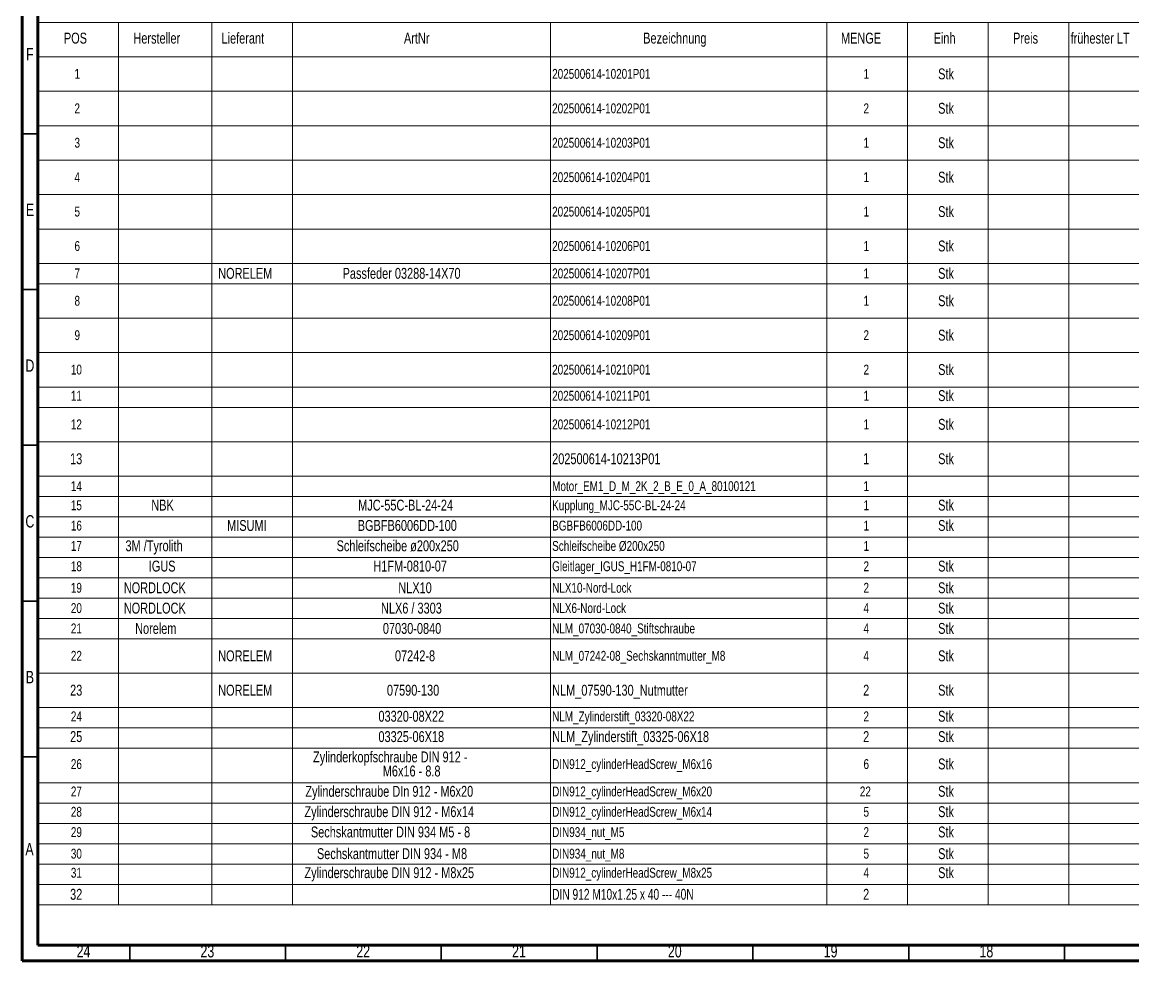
# Model space of a CAD drawing. Header units: millimetres. Extents: x 15 to 1184, y 5 to 836.
# Drawn here: x 15 to 371.4, y 5 to 306.3 of the extents above; entities that cross this region are included whole.
import ezdxf

# ---------------------------------------------------------------- set-up
doc = ezdxf.new("R2010")
doc.units = ezdxf.units.MM
doc.styles.add('SLDTEXTSTYLE1', font='TXT', dxfattribs={"width": 0.75})
doc.styles.add('SLDTEXTSTYLE11', font='TXT', dxfattribs={"width": 0.698276})

# ---------------------------------------------------------------- blocks, each defined once
blk = doc.blocks.new('SW_TABLEANNOTATION_0')
at = {"color": 0, "linetype": 'Continuous', "lineweight": 18}
for p, q in [((0, 0), (0, -11.05)), ((0, 0), (25.91, 0)), ((25.91, 0), (25.91, -11.05)), ((25.91, 0), (55.84, 0)), ((55.84, 0), (55.84, -11.05)), ((55.84, 0), (81.74, 0)), ((81.74, 0), (81.74, -11.05)), ((81.74, 0), (164.57, 0)), ((164.57, 0), (164.57, -11.05)), ((164.57, 0), (253.2, 0)), ((253.2, 0), (253.2, -11.05)), ((253.2, 0), (279.11, 0)), ((279.11, 0), (279.11, -11.05)), ((279.11, 0), (305.02, 0)), ((305.02, 0), (305.02, -11.05)), ((305.02, 0), (330.93, 0)), ((330.93, 0), (330.93, -11.05)), ((330.93, 0), (356.84, 0)), ((0, -11.05), (25.91, -11.05)), ((0, -11.05), (0, -22.1)), ((25.91, -11.05), (55.84, -11.05)), ((25.91, -11.05), (25.91, -22.1)), ((55.84, -11.05), (81.74, -11.05)), ((55.84, -11.05), (55.84, -22.1)), ((81.74, -11.05), (164.57, -11.05)), ((81.74, -11.05), (81.74, -22.1)), ((164.57, -11.05), (253.2, -11.05)), ((164.57, -11.05), (164.57, -22.1)), ((253.2, -11.05), (279.11, -11.05)), ((253.2, -11.05), (253.2, -22.1)), ((279.11, -11.05), (305.02, -11.05)), ((279.11, -11.05), (279.11, -22.1)), ((305.02, -11.05), (330.93, -11.05)), ((305.02, -11.05), (305.02, -22.1)), ((330.93, -11.05), (356.84, -11.05)), ((330.93, -11.05), (330.93, -22.1)), ((0, -22.1), (0, -33.15)), ((0, -22.1), (25.91, -22.1)), ((25.91, -22.1), (25.91, -33.15)), ((25.91, -22.1), (55.84, -22.1)), ((55.84, -22.1), (55.84, -33.15)), ((55.84, -22.1), (81.74, -22.1)), ((81.74, -22.1), (81.74, -33.15)), ((81.74, -22.1), (164.57, -22.1)), ((164.57, -22.1), (164.57, -33.15)), ((164.57, -22.1), (253.2, -22.1)), ((253.2, -22.1), (253.2, -33.15)), ((253.2, -22.1), (279.11, -22.1)), ((279.11, -22.1), (279.11, -33.15)), ((279.11, -22.1), (305.02, -22.1)), ((305.02, -22.1), (305.02, -33.15)), ((305.02, -22.1), (330.93, -22.1)), ((330.93, -22.1), (330.93, -33.15)), ((330.93, -22.1), (356.84, -22.1)), ((0, -33.15), (0, -44.21)), ((0, -33.15), (25.91, -33.15)), ((25.91, -33.15), (25.91, -44.21)), ((25.91, -33.15), (55.84, -33.15)), ((55.84, -33.15), (55.84, -44.21)), ((55.84, -33.15), (81.74, -33.15)), ((81.74, -33.15), (81.74, -44.21)), ((81.74, -33.15), (164.57, -33.15)), ((164.57, -33.15), (164.57, -44.21)), ((164.57, -33.15), (253.2, -33.15)), ((253.2, -33.15), (253.2, -44.21)), ((253.2, -33.15), (279.11, -33.15)), ((279.11, -33.15), (279.11, -44.21)), ((279.11, -33.15), (305.02, -33.15)), ((305.02, -33.15), (305.02, -44.21)), ((305.02, -33.15), (330.93, -33.15)), ((330.93, -33.15), (330.93, -44.21)), ((330.93, -33.15), (356.84, -33.15)), ((0, -44.21), (0, -55.26)), ((0, -44.21), (25.91, -44.21)), ((25.91, -44.21), (25.91, -55.26)), ((25.91, -44.21), (55.84, -44.21)), ((55.84, -44.21), (55.84, -55.26)), ((55.84, -44.21), (81.74, -44.21)), ((81.74, -44.21), (81.74, -55.26)), ((81.74, -44.21), (164.57, -44.21)), ((164.57, -44.21), (164.57, -55.26)), ((164.57, -44.21), (253.2, -44.21)), ((253.2, -44.21), (253.2, -55.26)), ((253.2, -44.21), (279.11, -44.21)), ((279.11, -44.21), (279.11, -55.26)), ((279.11, -44.21), (305.02, -44.21)), ((305.02, -44.21), (305.02, -55.26)), ((305.02, -44.21), (330.93, -44.21)), ((330.93, -44.21), (330.93, -55.26)), ((330.93, -44.21), (356.84, -44.21)), ((0, -55.26), (0, -66.31)), ((0, -55.26), (25.91, -55.26)), ((25.91, -55.26), (25.91, -66.31)), ((25.91, -55.26), (55.84, -55.26)), ((55.84, -55.26), (55.84, -66.31)), ((55.84, -55.26), (81.74, -55.26)), ((81.74, -55.26), (81.74, -66.31)), ((81.74, -55.26), (164.57, -55.26)), ((164.57, -55.26), (164.57, -66.31)), ((164.57, -55.26), (253.2, -55.26)), ((253.2, -55.26), (253.2, -66.31)), ((253.2, -55.26), (279.11, -55.26)), ((279.11, -55.26), (279.11, -66.31)), ((279.11, -55.26), (305.02, -55.26)), ((305.02, -55.26), (305.02, -66.31)), ((305.02, -55.26), (330.93, -55.26)), ((330.93, -55.26), (330.93, -66.31)), ((330.93, -55.26), (356.84, -55.26)), ((0, -66.31), (0, -77.36)), ((0, -66.31), (25.91, -66.31)), ((25.91, -66.31), (25.91, -77.36)), ((25.91, -66.31), (55.84, -66.31)), ((55.84, -66.31), (55.84, -77.36)), ((55.84, -66.31), (81.74, -66.31)), ((81.74, -66.31), (81.74, -77.36)), ((81.74, -66.31), (164.57, -66.31)), ((164.57, -66.31), (164.57, -77.36)), ((164.57, -66.31), (253.2, -66.31)), ((253.2, -66.31), (253.2, -77.36)), ((253.2, -66.31), (279.11, -66.31)), ((279.11, -66.31), (279.11, -77.36)), ((279.11, -66.31), (305.02, -66.31)), ((305.02, -66.31), (305.02, -77.36)), ((305.02, -66.31), (330.93, -66.31)), ((330.93, -66.31), (330.93, -77.36)), ((330.93, -66.31), (356.84, -66.31)), ((0, -77.36), (0, -83.89)), ((0, -77.36), (25.91, -77.36)), ((25.91, -77.36), (25.91, -83.89)), ((25.91, -77.36), (55.84, -77.36)), ((55.84, -77.36), (55.84, -83.89)), ((55.84, -77.36), (81.74, -77.36)), ((81.74, -77.36), (81.74, -83.89)), ((81.74, -77.36), (164.57, -77.36)), ((164.57, -77.36), (164.57, -83.89)), ((164.57, -77.36), (253.2, -77.36)), ((253.2, -77.36), (253.2, -83.89)), ((253.2, -77.36), (279.11, -77.36)), ((279.11, -77.36), (279.11, -83.89)), ((279.11, -77.36), (305.02, -77.36)), ((305.02, -77.36), (305.02, -83.89)), ((305.02, -77.36), (330.93, -77.36)), ((330.93, -77.36), (330.93, -83.89)), ((330.93, -77.36), (356.84, -77.36)), ((0, -83.89), (0, -94.94)), ((0, -83.89), (25.91, -83.89)), ((25.91, -83.89), (25.91, -94.94)), ((25.91, -83.89), (55.84, -83.89)), ((55.84, -83.89), (55.84, -94.94)), ((55.84, -83.89), (81.74, -83.89)), ((81.74, -83.89), (81.74, -94.94)), ((81.74, -83.89), (164.57, -83.89)), ((164.57, -83.89), (164.57, -94.94)), ((164.57, -83.89), (253.2, -83.89)), ((253.2, -83.89), (253.2, -94.94)), ((253.2, -83.89), (279.11, -83.89)), ((279.11, -83.89), (279.11, -94.94)), ((279.11, -83.89), (305.02, -83.89)), ((305.02, -83.89), (305.02, -94.94)), ((305.02, -83.89), (330.93, -83.89)), ((330.93, -83.89), (330.93, -94.94)), ((330.93, -83.89), (356.84, -83.89)), ((0, -94.94), (0, -105.99)), ((0, -94.94), (25.91, -94.94)), ((25.91, -94.94), (25.91, -105.99)), ((25.91, -94.94), (55.84, -94.94)), ((55.84, -94.94), (55.84, -105.99)), ((55.84, -94.94), (81.74, -94.94)), ((81.74, -94.94), (81.74, -105.99)), ((81.74, -94.94), (164.57, -94.94)), ((164.57, -94.94), (164.57, -105.99)), ((164.57, -94.94), (253.2, -94.94)), ((253.2, -94.94), (253.2, -105.99)), ((253.2, -94.94), (279.11, -94.94)), ((279.11, -94.94), (279.11, -105.99)), ((279.11, -94.94), (305.02, -94.94)), ((305.02, -94.94), (305.02, -105.99)), ((305.02, -94.94), (330.93, -94.94)), ((330.93, -94.94), (330.93, -105.99)), ((330.93, -94.94), (356.84, -94.94)), ((0, -105.99), (0, -117.04)), ((0, -105.99), (25.91, -105.99)), ((25.91, -105.99), (25.91, -117.04)), ((25.91, -105.99), (55.84, -105.99)), ((55.84, -105.99), (55.84, -117.04)), ((55.84, -105.99), (81.74, -105.99)), ((81.74, -105.99), (81.74, -117.04)), ((81.74, -105.99), (164.57, -105.99)), ((164.57, -105.99), (164.57, -117.04)), ((164.57, -105.99), (253.2, -105.99)), ((253.2, -105.99), (253.2, -117.04)), ((253.2, -105.99), (279.11, -105.99)), ((279.11, -105.99), (279.11, -117.04)), ((279.11, -105.99), (305.02, -105.99)), ((305.02, -105.99), (305.02, -117.04)), ((305.02, -105.99), (330.93, -105.99)), ((330.93, -105.99), (330.93, -117.04)), ((330.93, -105.99), (356.84, -105.99)), ((0, -117.04), (0, -123.57)), ((0, -117.04), (25.91, -117.04)), ((25.91, -117.04), (25.91, -123.57)), ((25.91, -117.04), (55.84, -117.04)), ((55.84, -117.04), (55.84, -123.57)), ((55.84, -117.04), (81.74, -117.04)), ((81.74, -117.04), (81.74, -123.57)), ((81.74, -117.04), (164.57, -117.04)), ((164.57, -117.04), (164.57, -123.57)), ((164.57, -117.04), (253.2, -117.04)), ((253.2, -117.04), (253.2, -123.57)), ((253.2, -117.04), (279.11, -117.04)), ((279.11, -117.04), (279.11, -123.57)), ((279.11, -117.04), (305.02, -117.04)), ((305.02, -117.04), (305.02, -123.57)), ((305.02, -117.04), (330.93, -117.04)), ((330.93, -117.04), (330.93, -123.57)), ((330.93, -117.04), (356.84, -117.04)), ((0, -123.57), (0, -134.62)), ((0, -123.57), (25.91, -123.57)), ((25.91, -123.57), (25.91, -134.62)), ((25.91, -123.57), (55.84, -123.57)), ((55.84, -123.57), (55.84, -134.62)), ((55.84, -123.57), (81.74, -123.57)), ((81.74, -123.57), (81.74, -134.62)), ((81.74, -123.57), (164.57, -123.57)), ((164.57, -123.57), (164.57, -134.62)), ((164.57, -123.57), (253.2, -123.57)), ((253.2, -123.57), (253.2, -134.62)), ((253.2, -123.57), (279.11, -123.57)), ((279.11, -123.57), (279.11, -134.62)), ((279.11, -123.57), (305.02, -123.57)), ((305.02, -123.57), (305.02, -134.62)), ((305.02, -123.57), (330.93, -123.57)), ((330.93, -123.57), (330.93, -134.62)), ((330.93, -123.57), (356.84, -123.57)), ((0, -134.62), (0, -145.67)), ((0, -134.62), (25.91, -134.62)), ((25.91, -134.62), (25.91, -145.67)), ((25.91, -134.62), (55.84, -134.62)), ((55.84, -134.62), (55.84, -145.67)), ((55.84, -134.62), (81.74, -134.62)), ((81.74, -134.62), (81.74, -145.67)), ((81.74, -134.62), (164.57, -134.62)), ((164.57, -134.62), (164.57, -145.67)), ((164.57, -134.62), (253.2, -134.62)), ((253.2, -134.62), (253.2, -145.67)), ((253.2, -134.62), (279.11, -134.62)), ((279.11, -134.62), (279.11, -145.67)), ((279.11, -134.62), (305.02, -134.62)), ((305.02, -134.62), (305.02, -145.67)), ((305.02, -134.62), (330.93, -134.62)), ((330.93, -134.62), (330.93, -145.67)), ((330.93, -134.62), (356.84, -134.62)), ((0, -145.67), (0, -152.19)), ((0, -145.67), (25.91, -145.67)), ((25.91, -145.67), (25.91, -152.19)), ((25.91, -145.67), (55.84, -145.67)), ((55.84, -145.67), (55.84, -152.19)), ((55.84, -145.67), (81.74, -145.67)), ((81.74, -145.67), (81.74, -152.19)), ((81.74, -145.67), (164.57, -145.67)), ((164.57, -145.67), (164.57, -152.19)), ((164.57, -145.67), (253.2, -145.67)), ((253.2, -145.67), (253.2, -152.19)), ((253.2, -145.67), (279.11, -145.67)), ((279.11, -145.67), (279.11, -152.19)), ((279.11, -145.67), (305.02, -145.67)), ((305.02, -145.67), (305.02, -152.19)), ((305.02, -145.67), (330.93, -145.67)), ((330.93, -145.67), (330.93, -152.19)), ((330.93, -145.67), (356.84, -145.67)), ((0, -152.19), (0, -158.72)), ((0, -152.19), (25.91, -152.19)), ((25.91, -152.19), (25.91, -158.72)), ((25.91, -152.19), (55.84, -152.19)), ((55.84, -152.19), (55.84, -158.72)), ((55.84, -152.19), (81.74, -152.19)), ((81.74, -152.19), (81.74, -158.72)), ((81.74, -152.19), (164.57, -152.19)), ((164.57, -152.19), (164.57, -158.72)), ((164.57, -152.19), (253.2, -152.19)), ((253.2, -152.19), (253.2, -158.72)), ((253.2, -152.19), (279.11, -152.19)), ((279.11, -152.19), (279.11, -158.72)), ((279.11, -152.19), (305.02, -152.19)), ((305.02, -152.19), (305.02, -158.72)), ((305.02, -152.19), (330.93, -152.19)), ((330.93, -152.19), (330.93, -158.72)), ((330.93, -152.19), (356.84, -152.19)), ((0, -158.72), (0, -165.25)), ((0, -158.72), (25.91, -158.72)), ((25.91, -158.72), (25.91, -165.25)), ((25.91, -158.72), (55.84, -158.72)), ((55.84, -158.72), (55.84, -165.25)), ((55.84, -158.72), (81.74, -158.72)), ((81.74, -158.72), (81.74, -165.25)), ((81.74, -158.72), (164.57, -158.72)), ((164.57, -158.72), (164.57, -165.25)), ((164.57, -158.72), (253.2, -158.72)), ((253.2, -158.72), (253.2, -165.25)), ((253.2, -158.72), (279.11, -158.72)), ((279.11, -158.72), (279.11, -165.25)), ((279.11, -158.72), (305.02, -158.72)), ((305.02, -158.72), (305.02, -165.25)), ((305.02, -158.72), (330.93, -158.72)), ((330.93, -158.72), (330.93, -165.25)), ((330.93, -158.72), (356.84, -158.72)), ((0, -165.25), (0, -171.77)), ((0, -165.25), (25.91, -165.25)), ((25.91, -165.25), (25.91, -171.77)), ((25.91, -165.25), (55.84, -165.25)), ((55.84, -165.25), (55.84, -171.77)), ((55.84, -165.25), (81.74, -165.25)), ((81.74, -165.25), (81.74, -171.77)), ((81.74, -165.25), (164.57, -165.25)), ((164.57, -165.25), (164.57, -171.77)), ((164.57, -165.25), (253.2, -165.25)), ((253.2, -165.25), (253.2, -171.77)), ((253.2, -165.25), (279.11, -165.25)), ((279.11, -165.25), (279.11, -171.77)), ((279.11, -165.25), (305.02, -165.25)), ((305.02, -165.25), (305.02, -171.77)), ((305.02, -165.25), (330.93, -165.25)), ((330.93, -165.25), (330.93, -171.77)), ((330.93, -165.25), (356.84, -165.25)), ((0, -171.77), (0, -178.3)), ((0, -171.77), (25.91, -171.77)), ((25.91, -171.77), (25.91, -178.3)), ((25.91, -171.77), (55.84, -171.77)), ((55.84, -171.77), (55.84, -178.3)), ((55.84, -171.77), (81.74, -171.77)), ((81.74, -171.77), (81.74, -178.3)), ((81.74, -171.77), (164.57, -171.77)), ((164.57, -171.77), (164.57, -178.3)), ((164.57, -171.77), (253.2, -171.77)), ((253.2, -171.77), (253.2, -178.3)), ((253.2, -171.77), (279.11, -171.77)), ((279.11, -171.77), (279.11, -178.3)), ((279.11, -171.77), (305.02, -171.77)), ((305.02, -171.77), (305.02, -178.3)), ((305.02, -171.77), (330.93, -171.77)), ((330.93, -171.77), (330.93, -178.3)), ((330.93, -171.77), (356.84, -171.77)), ((0, -178.3), (0, -184.82)), ((0, -178.3), (25.91, -178.3)), ((25.91, -178.3), (25.91, -184.82)), ((25.91, -178.3), (55.84, -178.3)), ((55.84, -178.3), (55.84, -184.82)), ((55.84, -178.3), (81.74, -178.3)), ((81.74, -178.3), (81.74, -184.82)), ((81.74, -178.3), (164.57, -178.3)), ((164.57, -178.3), (164.57, -184.82)), ((164.57, -178.3), (253.2, -178.3)), ((253.2, -178.3), (253.2, -184.82)), ((253.2, -178.3), (279.11, -178.3)), ((279.11, -178.3), (279.11, -184.82)), ((279.11, -178.3), (305.02, -178.3)), ((305.02, -178.3), (305.02, -184.82)), ((305.02, -178.3), (330.93, -178.3)), ((330.93, -178.3), (330.93, -184.82)), ((330.93, -178.3), (356.84, -178.3)), ((0, -184.82), (0, -191.35)), ((0, -184.82), (25.91, -184.82)), ((25.91, -184.82), (25.91, -191.35)), ((25.91, -184.82), (55.84, -184.82)), ((55.84, -184.82), (55.84, -191.35)), ((55.84, -184.82), (81.74, -184.82)), ((81.74, -184.82), (81.74, -191.35)), ((81.74, -184.82), (164.57, -184.82)), ((164.57, -184.82), (164.57, -191.35)), ((164.57, -184.82), (253.2, -184.82)), ((253.2, -184.82), (253.2, -191.35)), ((253.2, -184.82), (279.11, -184.82)), ((279.11, -184.82), (279.11, -191.35)), ((279.11, -184.82), (305.02, -184.82)), ((305.02, -184.82), (305.02, -191.35)), ((305.02, -184.82), (330.93, -184.82)), ((330.93, -184.82), (330.93, -191.35)), ((330.93, -184.82), (356.84, -184.82)), ((0, -191.35), (0, -197.87)), ((0, -191.35), (25.91, -191.35)), ((25.91, -191.35), (25.91, -197.87)), ((25.91, -191.35), (55.84, -191.35)), ((55.84, -191.35), (55.84, -197.87)), ((55.84, -191.35), (81.74, -191.35)), ((81.74, -191.35), (81.74, -197.87)), ((81.74, -191.35), (164.57, -191.35)), ((164.57, -191.35), (164.57, -197.87)), ((164.57, -191.35), (253.2, -191.35)), ((253.2, -191.35), (253.2, -197.87)), ((253.2, -191.35), (279.11, -191.35)), ((279.11, -191.35), (279.11, -197.87)), ((279.11, -191.35), (305.02, -191.35)), ((305.02, -191.35), (305.02, -197.87)), ((305.02, -191.35), (330.93, -191.35)), ((330.93, -191.35), (330.93, -197.87)), ((330.93, -191.35), (356.84, -191.35)), ((0, -197.87), (0, -208.93)), ((0, -197.87), (25.91, -197.87)), ((25.91, -197.87), (25.91, -208.93)), ((25.91, -197.87), (55.84, -197.87)), ((55.84, -197.87), (55.84, -208.93)), ((55.84, -197.87), (81.74, -197.87)), ((81.74, -197.87), (81.74, -208.93)), ((81.74, -197.87), (164.57, -197.87)), ((164.57, -197.87), (164.57, -208.93)), ((164.57, -197.87), (253.2, -197.87)), ((253.2, -197.87), (253.2, -208.93)), ((253.2, -197.87), (279.11, -197.87)), ((279.11, -197.87), (279.11, -208.93)), ((279.11, -197.87), (305.02, -197.87)), ((305.02, -197.87), (305.02, -208.93)), ((305.02, -197.87), (330.93, -197.87)), ((330.93, -197.87), (330.93, -208.93)), ((330.93, -197.87), (356.84, -197.87)), ((0, -208.93), (0, -219.98)), ((0, -208.93), (25.91, -208.93)), ((25.91, -208.93), (25.91, -219.98)), ((25.91, -208.93), (55.84, -208.93)), ((55.84, -208.93), (55.84, -219.98)), ((55.84, -208.93), (81.74, -208.93)), ((81.74, -208.93), (81.74, -219.98)), ((81.74, -208.93), (164.57, -208.93)), ((164.57, -208.93), (164.57, -219.98)), ((164.57, -208.93), (253.2, -208.93)), ((253.2, -208.93), (253.2, -219.98)), ((253.2, -208.93), (279.11, -208.93)), ((279.11, -208.93), (279.11, -219.98)), ((279.11, -208.93), (305.02, -208.93)), ((305.02, -208.93), (305.02, -219.98)), ((305.02, -208.93), (330.93, -208.93)), ((330.93, -208.93), (330.93, -219.98)), ((330.93, -208.93), (356.84, -208.93)), ((0, -219.98), (0, -226.5)), ((0, -219.98), (25.91, -219.98)), ((25.91, -219.98), (25.91, -226.5)), ((25.91, -219.98), (55.84, -219.98)), ((55.84, -219.98), (55.84, -226.5)), ((55.84, -219.98), (81.74, -219.98)), ((81.74, -219.98), (81.74, -226.5)), ((81.74, -219.98), (164.57, -219.98)), ((164.57, -219.98), (164.57, -226.5)), ((164.57, -219.98), (253.2, -219.98)), ((253.2, -219.98), (253.2, -226.5)), ((253.2, -219.98), (279.11, -219.98)), ((279.11, -219.98), (279.11, -226.5)), ((279.11, -219.98), (305.02, -219.98)), ((305.02, -219.98), (305.02, -226.5)), ((305.02, -219.98), (330.93, -219.98)), ((330.93, -219.98), (330.93, -226.5)), ((330.93, -219.98), (356.84, -219.98)), ((0, -226.5), (0, -233.03)), ((0, -226.5), (25.91, -226.5)), ((25.91, -226.5), (25.91, -233.03)), ((25.91, -226.5), (55.84, -226.5)), ((55.84, -226.5), (55.84, -233.03)), ((55.84, -226.5), (81.74, -226.5)), ((81.74, -226.5), (81.74, -233.03)), ((81.74, -226.5), (164.57, -226.5)), ((164.57, -226.5), (164.57, -233.03)), ((164.57, -226.5), (253.2, -226.5)), ((253.2, -226.5), (253.2, -233.03)), ((253.2, -226.5), (279.11, -226.5)), ((279.11, -226.5), (279.11, -233.03)), ((279.11, -226.5), (305.02, -226.5)), ((305.02, -226.5), (305.02, -233.03)), ((305.02, -226.5), (330.93, -226.5)), ((330.93, -226.5), (330.93, -233.03)), ((330.93, -226.5), (356.84, -226.5)), ((0, -233.03), (0, -244.08)), ((0, -233.03), (25.91, -233.03)), ((25.91, -233.03), (25.91, -244.08)), ((25.91, -233.03), (55.84, -233.03)), ((55.84, -233.03), (55.84, -244.08)), ((55.84, -233.03), (81.74, -233.03)), ((81.74, -233.03), (81.74, -244.08)), ((81.74, -233.03), (164.57, -233.03)), ((164.57, -233.03), (164.57, -244.08)), ((164.57, -233.03), (253.2, -233.03)), ((253.2, -233.03), (253.2, -244.08)), ((253.2, -233.03), (279.11, -233.03)), ((279.11, -233.03), (279.11, -244.08)), ((279.11, -233.03), (305.02, -233.03)), ((305.02, -233.03), (305.02, -244.08)), ((305.02, -233.03), (330.93, -233.03)), ((330.93, -233.03), (330.93, -244.08)), ((330.93, -233.03), (356.84, -233.03)), ((0, -244.08), (0, -250.6)), ((0, -244.08), (25.91, -244.08)), ((25.91, -244.08), (25.91, -250.6)), ((25.91, -244.08), (55.84, -244.08)), ((55.84, -244.08), (55.84, -250.6)), ((55.84, -244.08), (81.74, -244.08)), ((81.74, -244.08), (81.74, -250.6)), ((81.74, -244.08), (164.57, -244.08)), ((164.57, -244.08), (164.57, -250.6)), ((164.57, -244.08), (253.2, -244.08)), ((253.2, -244.08), (253.2, -250.6)), ((253.2, -244.08), (279.11, -244.08)), ((279.11, -244.08), (279.11, -250.6)), ((279.11, -244.08), (305.02, -244.08)), ((305.02, -244.08), (305.02, -250.6)), ((305.02, -244.08), (330.93, -244.08)), ((330.93, -244.08), (330.93, -250.6)), ((330.93, -244.08), (356.84, -244.08)), ((0, -250.6), (0, -257.13)), ((0, -250.6), (25.91, -250.6)), ((25.91, -250.6), (25.91, -257.13)), ((25.91, -250.6), (55.84, -250.6)), ((55.84, -250.6), (55.84, -257.13)), ((55.84, -250.6), (81.74, -250.6)), ((81.74, -250.6), (81.74, -257.13)), ((81.74, -250.6), (164.57, -250.6)), ((164.57, -250.6), (164.57, -257.13)), ((164.57, -250.6), (253.2, -250.6)), ((253.2, -250.6), (253.2, -257.13)), ((253.2, -250.6), (279.11, -250.6)), ((279.11, -250.6), (279.11, -257.13)), ((279.11, -250.6), (305.02, -250.6)), ((305.02, -250.6), (305.02, -257.13)), ((305.02, -250.6), (330.93, -250.6)), ((330.93, -250.6), (330.93, -257.13)), ((330.93, -250.6), (356.84, -250.6)), ((0, -257.13), (0, -263.66)), ((0, -257.13), (25.91, -257.13)), ((25.91, -257.13), (25.91, -263.66)), ((25.91, -257.13), (55.84, -257.13)), ((55.84, -257.13), (55.84, -263.66)), ((55.84, -257.13), (81.74, -257.13)), ((81.74, -257.13), (81.74, -263.66)), ((81.74, -257.13), (164.57, -257.13)), ((164.57, -257.13), (164.57, -263.66)), ((164.57, -257.13), (253.2, -257.13)), ((253.2, -257.13), (253.2, -263.66)), ((253.2, -257.13), (279.11, -257.13)), ((279.11, -257.13), (279.11, -263.66)), ((279.11, -257.13), (305.02, -257.13)), ((305.02, -257.13), (305.02, -263.66)), ((305.02, -257.13), (330.93, -257.13)), ((330.93, -257.13), (330.93, -263.66)), ((330.93, -257.13), (356.84, -257.13)), ((0, -263.66), (0, -270.18)), ((0, -263.66), (25.91, -263.66)), ((25.91, -263.66), (25.91, -270.18)), ((25.91, -263.66), (55.84, -263.66)), ((55.84, -263.66), (55.84, -270.18)), ((55.84, -263.66), (81.74, -263.66)), ((81.74, -263.66), (81.74, -270.18)), ((81.74, -263.66), (164.57, -263.66)), ((164.57, -263.66), (164.57, -270.18)), ((164.57, -263.66), (253.2, -263.66)), ((253.2, -263.66), (253.2, -270.18)), ((253.2, -263.66), (279.11, -263.66)), ((279.11, -263.66), (279.11, -270.18)), ((279.11, -263.66), (305.02, -263.66)), ((305.02, -263.66), (305.02, -270.18)), ((305.02, -263.66), (330.93, -263.66)), ((330.93, -263.66), (330.93, -270.18)), ((330.93, -263.66), (356.84, -263.66)), ((0, -270.18), (0, -276.71)), ((0, -270.18), (25.91, -270.18)), ((25.91, -270.18), (25.91, -276.71)), ((25.91, -270.18), (55.84, -270.18)), ((55.84, -270.18), (55.84, -276.71)), ((55.84, -270.18), (81.74, -270.18)), ((81.74, -270.18), (81.74, -276.71)), ((81.74, -270.18), (164.57, -270.18)), ((164.57, -270.18), (164.57, -276.71)), ((164.57, -270.18), (253.2, -270.18)), ((253.2, -270.18), (253.2, -276.71)), ((253.2, -270.18), (279.11, -270.18)), ((279.11, -270.18), (279.11, -276.71)), ((279.11, -270.18), (305.02, -270.18)), ((305.02, -270.18), (305.02, -276.71)), ((305.02, -270.18), (330.93, -270.18)), ((330.93, -270.18), (330.93, -276.71)), ((330.93, -270.18), (356.84, -270.18)), ((0, -276.71), (0, -283.23)), ((0, -276.71), (25.91, -276.71)), ((25.91, -276.71), (25.91, -283.23)), ((25.91, -276.71), (55.84, -276.71)), ((55.84, -276.71), (55.84, -283.23)), ((55.84, -276.71), (81.74, -276.71)), ((81.74, -276.71), (81.74, -283.23)), ((81.74, -276.71), (164.57, -276.71)), ((164.57, -276.71), (164.57, -283.23)), ((164.57, -276.71), (253.2, -276.71)), ((253.2, -276.71), (253.2, -283.23)), ((253.2, -276.71), (279.11, -276.71)), ((279.11, -276.71), (279.11, -283.23)), ((279.11, -276.71), (305.02, -276.71)), ((305.02, -276.71), (305.02, -283.23)), ((305.02, -276.71), (330.93, -276.71)), ((330.93, -276.71), (330.93, -283.23)), ((330.93, -276.71), (356.84, -276.71)), ((0, -283.23), (25.91, -283.23)), ((25.91, -283.23), (55.84, -283.23)), ((55.84, -283.23), (81.74, -283.23)), ((81.74, -283.23), (164.57, -283.23)), ((164.57, -283.23), (253.2, -283.23)), ((253.2, -283.23), (279.11, -283.23)), ((279.11, -283.23), (305.02, -283.23)), ((305.02, -283.23), (330.93, -283.23)), ((330.93, -283.23), (356.84, -283.23))]:
    blk.add_line(p, q, dxfattribs=at)
at = {"color": 0, "linetype": 'Continuous', "lineweight": 0, "attachment_point": 1}
for s, insert, char_height, style in [('POS', (8.38, -3.28), 3.5, 'SLDTEXTSTYLE1'), ('Hersteller', (30.69, -3.28), 3.5, 'SLDTEXTSTYLE1'), ('Lieferant', (58.97, -3.28), 3.5, 'SLDTEXTSTYLE1'), ('ArtNr', (117.51, -3.28), 3.5, 'SLDTEXTSTYLE1'), ('Bezeichnung', (194.29, -3.28), 3.5, 'SLDTEXTSTYLE1'), ('MENGE', (257.75, -3.28), 3.5, 'SLDTEXTSTYLE1'), ('Einh', (287.5, -3.28), 3.5, 'SLDTEXTSTYLE1'), ('Preis', (313, -3.28), 3.5, 'SLDTEXTSTYLE1'), ('frühester LT', (331.46, -3.28), 3.5, 'SLDTEXTSTYLE1'), ('1', (11.78, -14.92), 3.17, 'SLDTEXTSTYLE1'), ('202500614-10201P01', (165.07, -14.92), 3.175, 'SLDTEXTSTYLE1'), ('1', (264.99, -14.92), 3.17, 'SLDTEXTSTYLE1'), ('Stk', (288.94, -14.76), 3.5, 'SLDTEXTSTYLE1'), ('2', (11.78, -25.98), 3.17, 'SLDTEXTSTYLE1'), ('202500614-10202P01', (165.07, -25.98), 3.175, 'SLDTEXTSTYLE1'), ('2', (264.99, -25.98), 3.17, 'SLDTEXTSTYLE1'), ('Stk', (288.94, -25.81), 3.5, 'SLDTEXTSTYLE1'), ('3', (11.78, -37.03), 3.17, 'SLDTEXTSTYLE1'), ('202500614-10203P01', (165.07, -37.03), 3.175, 'SLDTEXTSTYLE1'), ('1', (264.99, -37.03), 3.17, 'SLDTEXTSTYLE1'), ('Stk', (288.94, -36.86), 3.5, 'SLDTEXTSTYLE1'), ('4', (11.78, -48.08), 3.17, 'SLDTEXTSTYLE1'), ('202500614-10204P01', (165.07, -48.08), 3.175, 'SLDTEXTSTYLE1'), ('1', (264.99, -48.08), 3.17, 'SLDTEXTSTYLE1'), ('Stk', (288.94, -47.91), 3.5, 'SLDTEXTSTYLE1'), ('5', (11.78, -59.13), 3.17, 'SLDTEXTSTYLE1'), ('202500614-10205P01', (165.07, -59.13), 3.175, 'SLDTEXTSTYLE1'), ('1', (264.99, -59.13), 3.17, 'SLDTEXTSTYLE1'), ('Stk', (288.94, -58.96), 3.5, 'SLDTEXTSTYLE1'), ('6', (11.78, -70.18), 3.17, 'SLDTEXTSTYLE1'), ('202500614-10206P01', (165.07, -70.18), 3.175, 'SLDTEXTSTYLE1'), ('1', (264.99, -70.18), 3.17, 'SLDTEXTSTYLE1'), ('Stk', (288.94, -70.01), 3.5, 'SLDTEXTSTYLE1'), ('7', (11.78, -78.97), 3.17, 'SLDTEXTSTYLE1'), ('NORELEM', (57.9, -78.8), 3.5, 'SLDTEXTSTYLE1'), ('Passfeder 03288-14X70', (97.82, -78.8), 3.5, 'SLDTEXTSTYLE1'), ('202500614-10207P01', (165.07, -78.97), 3.175, 'SLDTEXTSTYLE1'), ('1', (264.99, -78.97), 3.17, 'SLDTEXTSTYLE1'), ('Stk', (288.94, -78.8), 3.5, 'SLDTEXTSTYLE1'), ('8', (11.78, -87.76), 3.17, 'SLDTEXTSTYLE1'), ('202500614-10208P01', (165.07, -87.76), 3.175, 'SLDTEXTSTYLE1'), ('1', (264.99, -87.76), 3.17, 'SLDTEXTSTYLE1'), ('Stk', (288.94, -87.59), 3.5, 'SLDTEXTSTYLE1'), ('9', (11.78, -98.81), 3.17, 'SLDTEXTSTYLE1'), ('202500614-10209P01', (165.07, -98.81), 3.175, 'SLDTEXTSTYLE1'), ('2', (264.99, -98.81), 3.17, 'SLDTEXTSTYLE1'), ('Stk', (288.94, -98.64), 3.5, 'SLDTEXTSTYLE1'), ('10', (10.61, -109.86), 3.175, 'SLDTEXTSTYLE1'), ('202500614-10210P01', (165.07, -109.86), 3.175, 'SLDTEXTSTYLE1'), ('2', (264.99, -109.86), 3.17, 'SLDTEXTSTYLE1'), ('Stk', (288.94, -109.69), 3.5, 'SLDTEXTSTYLE1'), ('11', (10.61, -118.26), 3.175, 'SLDTEXTSTYLE1'), ('202500614-10211P01', (165.07, -118.26), 3.175, 'SLDTEXTSTYLE1'), ('1', (264.99, -118.26), 3.17, 'SLDTEXTSTYLE1'), ('Stk', (288.94, -118.05), 3.5, 'SLDTEXTSTYLE1'), ('12', (10.61, -127.44), 3.175, 'SLDTEXTSTYLE1'), ('202500614-10212P01', (165.07, -127.44), 3.175, 'SLDTEXTSTYLE1'), ('1', (264.99, -127.44), 3.17, 'SLDTEXTSTYLE1'), ('Stk', (288.94, -127.27), 3.5, 'SLDTEXTSTYLE1'), ('13', (10.37, -138.32), 3.5, 'SLDTEXTSTYLE1'), ('202500614-10213P01', (165.07, -138.32), 3.5, 'SLDTEXTSTYLE1'), ('1', (264.87, -138.32), 3.5, 'SLDTEXTSTYLE1'), ('Stk', (288.94, -138.32), 3.5, 'SLDTEXTSTYLE1'), ('14', (10.61, -147.28), 3.175, 'SLDTEXTSTYLE1'), ('Motor_EM1_D_M_2K_2_B_E_0_A_80100121', (165.07, -147.28), 3.175, 'SLDTEXTSTYLE1'), ('1', (264.99, -147.28), 3.17, 'SLDTEXTSTYLE1'), ('NBK', (36.43, -153.21), 3.5, 'SLDTEXTSTYLE1'), ('MJC-55C-BL-24-24', (102.82, -153.21), 3.5, 'SLDTEXTSTYLE1'), ('Kupplung_MJC-55C-BL-24-24', (165.07, -153.42), 3.175, 'SLDTEXTSTYLE1'), ('Stk', (288.94, -153.21), 3.5, 'SLDTEXTSTYLE1'), ('15', (10.61, -153.42), 3.175, 'SLDTEXTSTYLE1'), ('1', (264.99, -153.42), 3.17, 'SLDTEXTSTYLE1'), ('16', (10.61, -159.94), 3.175, 'SLDTEXTSTYLE1'), ('MISUMI', (60.76, -159.73), 3.5, 'SLDTEXTSTYLE1'), ('BGBFB6006DD-100', (102.68, -159.73), 3.5, 'SLDTEXTSTYLE1'), ('BGBFB6006DD-100', (165.07, -159.94), 3.175, 'SLDTEXTSTYLE1'), ('1', (264.99, -159.94), 3.17, 'SLDTEXTSTYLE1'), ('Stk', (288.94, -159.73), 3.5, 'SLDTEXTSTYLE1'), ('17', (10.61, -166.47), 3.175, 'SLDTEXTSTYLE1'), ('3M /Tyrolith', (28.15, -166.26), 3.5, 'SLDTEXTSTYLE1'), ('Schleifscheibe ø200x250', (95.9, -166.26), 3.5, 'SLDTEXTSTYLE1'), ('Schleifscheibe Ø200x250', (165.07, -166.47), 3.175, 'SLDTEXTSTYLE1'), ('1', (264.99, -166.47), 3.17, 'SLDTEXTSTYLE1'), ('18', (10.61, -172.99), 3.175, 'SLDTEXTSTYLE1'), ('IGUS', (35.62, -172.78), 3.5, 'SLDTEXTSTYLE1'), ('H1FM-0810-07', (107.69, -172.78), 3.5, 'SLDTEXTSTYLE1'), ('Gleitlager_IGUS_H1FM-0810-07', (165.07, -172.99), 3.175, 'SLDTEXTSTYLE1'), ('2', (264.99, -172.99), 3.17, 'SLDTEXTSTYLE1'), ('Stk', (288.94, -172.78), 3.5, 'SLDTEXTSTYLE1'), ('19', (10.61, -179.91), 3.175, 'SLDTEXTSTYLE1'), ('NORDLOCK', (27.59, -179.74), 3.5, 'SLDTEXTSTYLE1'), ('NLX10', (115.7, -179.74), 3.5, 'SLDTEXTSTYLE1'), ('NLX10-Nord-Lock', (165.07, -179.91), 3.175, 'SLDTEXTSTYLE1'), ('2', (264.99, -179.91), 3.17, 'SLDTEXTSTYLE1'), ('Stk', (288.94, -179.74), 3.5, 'SLDTEXTSTYLE1'), ('20', (10.61, -186.43), 3.175, 'SLDTEXTSTYLE1'), ('NORDLOCK', (27.59, -186.27), 3.5, 'SLDTEXTSTYLE1'), ('NLX6 / 3303', (110.15, -186.27), 3.5, 'SLDTEXTSTYLE1'), ('NLX6-Nord-Lock', (165.07, -186.43), 3.175, 'SLDTEXTSTYLE1'), ('4', (264.99, -186.43), 3.17, 'SLDTEXTSTYLE1'), ('Stk', (288.94, -186.27), 3.5, 'SLDTEXTSTYLE1'), ('21', (10.61, -192.96), 3.175, 'SLDTEXTSTYLE1'), ('Norelem', (31.23, -192.79), 3.5, 'SLDTEXTSTYLE1'), ('07030-0840', (110.74, -192.79), 3.5, 'SLDTEXTSTYLE1'), ('NLM_07030-0840_Stiftschraube', (165.07, -192.96), 3.175, 'SLDTEXTSTYLE1'), ('4', (264.99, -192.96), 3.17, 'SLDTEXTSTYLE1'), ('Stk', (288.94, -192.79), 3.5, 'SLDTEXTSTYLE1'), ('22', (10.61, -201.75), 3.175, 'SLDTEXTSTYLE1'), ('NORELEM', (57.9, -201.58), 3.5, 'SLDTEXTSTYLE1'), ('07242-8', (114.62, -201.58), 3.5, 'SLDTEXTSTYLE1'), ('NLM_07242-08_Sechskanntmutter_M8', (165.07, -201.75), 3.175, 'SLDTEXTSTYLE1'), ('4', (264.99, -201.75), 3.17, 'SLDTEXTSTYLE1'), ('Stk', (288.94, -201.58), 3.5, 'SLDTEXTSTYLE1'), ('23', (10.37, -212.63), 3.5, 'SLDTEXTSTYLE1'), ('NORELEM', (57.9, -212.63), 3.5, 'SLDTEXTSTYLE1'), ('07590-130', (112.04, -212.63), 3.5, 'SLDTEXTSTYLE1'), ('NLM_07590-130_Nutmutter', (165.07, -212.63), 3.5, 'SLDTEXTSTYLE1'), ('2', (264.87, -212.63), 3.5, 'SLDTEXTSTYLE1'), ('Stk', (288.94, -212.63), 3.5, 'SLDTEXTSTYLE1'), ('03320-08X22', (109.32, -220.99), 3.5, 'SLDTEXTSTYLE1'), ('Stk', (288.94, -220.99), 3.5, 'SLDTEXTSTYLE1'), ('24', (10.61, -221.2), 3.175, 'SLDTEXTSTYLE1'), ('NLM_Zylinderstift_03320-08X22', (165.07, -221.2), 3.175, 'SLDTEXTSTYLE1'), ('2', (264.99, -221.2), 3.17, 'SLDTEXTSTYLE1'), ('25', (10.37, -227.52), 3.5, 'SLDTEXTSTYLE1'), ('03325-06X18', (109.32, -227.52), 3.5, 'SLDTEXTSTYLE1'), ('NLM_Zylinderstift_03325-06X18', (165.07, -227.52), 3.5, 'SLDTEXTSTYLE1'), ('2', (264.87, -227.52), 3.5, 'SLDTEXTSTYLE1'), ('Stk', (288.94, -227.52), 3.5, 'SLDTEXTSTYLE1'), ('Zylinderkopfschraube DIN 912 -', (88.34, -234.04), 3.5, 'SLDTEXTSTYLE1'), ('26', (10.61, -236.51), 3.175, 'SLDTEXTSTYLE1'), ('M6x16 - 8.8', (110.71, -238.57), 3.5, 'SLDTEXTSTYLE1'), ('DIN912_cylinderHeadScrew_M6x16', (165.07, -236.51), 3.175, 'SLDTEXTSTYLE1'), ('6', (264.99, -236.51), 3.17, 'SLDTEXTSTYLE1'), ('Stk', (288.94, -236.3), 3.5, 'SLDTEXTSTYLE1'), ('27', (10.61, -245.3), 3.175, 'SLDTEXTSTYLE1'), ('Zylinderschraube DIn 912 - M6x20', (85.88, -245.09), 3.5, 'SLDTEXTSTYLE1'), ('DIN912_cylinderHeadScrew_M6x20', (165.07, -245.3), 3.175, 'SLDTEXTSTYLE1'), ('22', (263.81, -245.3), 3.175, 'SLDTEXTSTYLE1'), ('Stk', (288.94, -245.09), 3.5, 'SLDTEXTSTYLE1'), ('28', (10.61, -251.83), 3.175, 'SLDTEXTSTYLE1'), ('Zylinderschraube DIN 912 - M6x14', (85.58, -251.62), 3.5, 'SLDTEXTSTYLE1'), ('DIN912_cylinderHeadScrew_M6x14', (165.07, -251.83), 3.175, 'SLDTEXTSTYLE1'), ('5', (264.99, -251.83), 3.17, 'SLDTEXTSTYLE1'), ('Stk', (288.94, -251.62), 3.5, 'SLDTEXTSTYLE1'), ('29', (10.61, -258.35), 3.175, 'SLDTEXTSTYLE1'), ('Sechskantmutter DIN 934 M5 - 8', (87.65, -258.14), 3.5, 'SLDTEXTSTYLE1'), ('DIN934_nut_M5', (165.07, -258.35), 3.175, 'SLDTEXTSTYLE1'), ('2', (264.99, -258.35), 3.17, 'SLDTEXTSTYLE1'), ('Stk', (288.94, -258.14), 3.5, 'SLDTEXTSTYLE1'), ('30', (10.61, -265.27), 3.175, 'SLDTEXTSTYLE1'), ('Sechskantmutter DIN 934 - M8', (89.59, -265.1), 3.5, 'SLDTEXTSTYLE1'), ('DIN934_nut_M8', (165.07, -265.27), 3.175, 'SLDTEXTSTYLE1'), ('5', (264.99, -265.27), 3.17, 'SLDTEXTSTYLE1'), ('Stk', (288.94, -265.1), 3.5, 'SLDTEXTSTYLE1'), ('31', (10.61, -271.4), 3.175, 'SLDTEXTSTYLE1'), ('Zylinderschraube DIN 912 - M8x25', (85.58, -271.2), 3.5, 'SLDTEXTSTYLE1'), ('DIN912_cylinderHeadScrew_M8x25', (165.07, -271.4), 3.175, 'SLDTEXTSTYLE1'), ('4', (264.99, -271.4), 3.17, 'SLDTEXTSTYLE1'), ('Stk', (288.94, -271.2), 3.5, 'SLDTEXTSTYLE1'), ('32', (10.37, -278.15), 3.5, 'SLDTEXTSTYLE1'), ('DIN 912 M10x1.25 x 40 --- 40N', (165.07, -278.15), 3.5, 'SLDTEXTSTYLE11'), ('2', (264.87, -278.15), 3.5, 'SLDTEXTSTYLE1')]:
    blk.add_mtext(s, dxfattribs=dict(at, insert=insert, char_height=char_height, style=style))

msp = doc.modelspace()

# ---------------------------------------------------------------- linework, layer by layer
at = {"color": 7, "linetype": 'Continuous', "lineweight": 70}
for p, q in [((15, 5), (15, 836)), ((20, 10), (20, 831)), ((1179, 10), (20, 10)), ((1184, 5), (15, 5))]:
    msp.add_line(p, q, dxfattribs=at)
at = {"color": 7, "linetype": 'Continuous', "lineweight": 35}
for p, q in [((20, 270.5), (15, 270.5)), ((20, 220.5), (15, 220.5)), ((20, 170.5), (15, 170.5)), ((20, 120.5), (15, 120.5)), ((20, 70.5), (15, 70.5)), ((49.5, 10), (49.5, 5)), ((99.5, 10), (99.5, 5)), ((149.5, 10), (149.5, 5)), ((199.5, 10), (199.5, 5)), ((249.5, 10), (249.5, 5)), ((299.5, 10), (299.5, 5)), ((349.5, 10), (349.5, 5))]:
    msp.add_line(p, q, dxfattribs=at)

# ---------------------------------------------------------------- block references
at = {"color": 7, "linetype": 'Continuous', "lineweight": 0}
msp.add_blockref('SW_TABLEANNOTATION_0', (20, 306.2467), dxfattribs=at)

# ---------------------------------------------------------------- texts
at = {"color": 7, "linetype": 'Continuous', "lineweight": 0, "attachment_point": 2, "style": 'SLDTEXTSTYLE1'}
for s, insert, char_height in [('F', (17.4577, 298.0602), 3.9688), ('E', (17.5078, 248.0602), 3.9688), ('D', (17.4527, 198.0602), 3.9688), ('C', (17.4587, 148.0602), 3.9688), ('B', (17.4706, 98.0602), 3.9688), ('A', (17.3397, 42.8102), 3.9688), ('24', (34.6701, 10.0602), 3.96875), ('23', (74.4201, 10.0602), 3.96875), ('22', (124.4201, 10.0602), 3.96875), ('21', (174.4201, 10.0602), 3.96875), ('20', (224.4201, 10.0602), 3.96875), ('19', (274.4201, 10.0602), 3.96875), ('18', (324.4201, 10.0602), 3.96875)]:
    msp.add_mtext(s, dxfattribs=dict(at, insert=insert, char_height=char_height))

doc.saveas('drawing.dxf')
